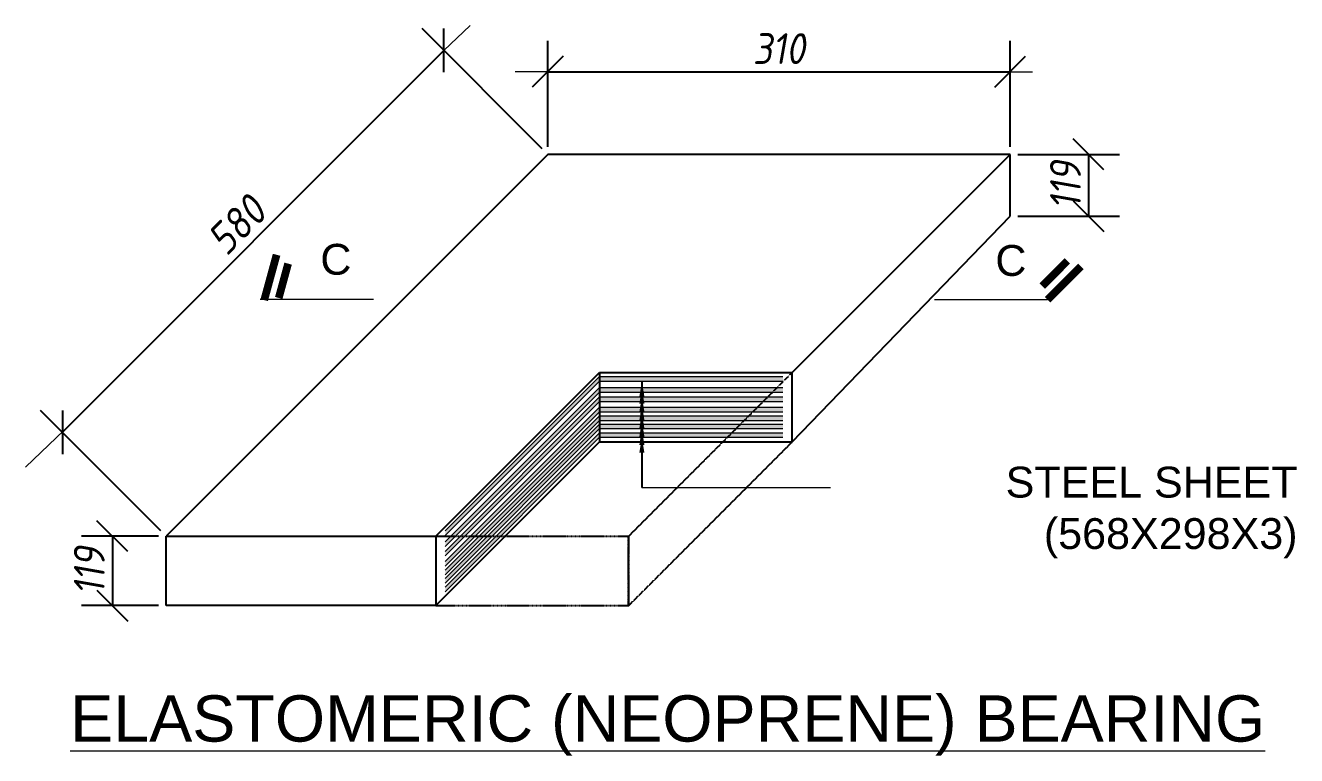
# Model space of a CAD drawing. Header units: millimetres. Extents: x 1231188 to 3899118, y -5478610 to -489530.
# Drawn here: x 3869366 to 3870191, y -2822847 to -2822374 of the extents above; entities that cross this region are included whole.
import ezdxf

# ---------------------------------------------------------------- set-up
doc = ezdxf.new("R2010")
doc.units = ezdxf.units.MM
doc.header["$LTSCALE"] = 25
doc.header["$MEASUREMENT"] = 0
doc.header["$PDMODE"] = 3
doc.linetypes.add('HIDDEN', pattern=[0.375, 0.25, -0.125])
doc.layers.get('0').update_dxf_attribs({"lineweight": 13})
doc.layers.get('Defpoints').update_dxf_attribs({"color": 230, "lineweight": 9})
doc.layers.add('Bearing  peat', color=6, linetype='Continuous')
for name, color, linetype, lineweight in [('DIM', 8, 'Continuous', 13), ('Dimision', 5, 'Continuous', 13), ('Hatching', 253, 'Continuous', 5), ('text', 7, 'Continuous', 18)]:
    doc.layers.add(name, color=color, linetype=linetype, lineweight=lineweight)
doc.styles.add('AR', font='arial.ttf')
doc.styles.add('DIM', font='isocp3.shx', dxfattribs={"oblique": 10})
doc.styles.get("Standard").update_dxf_attribs({"font": 'swissl.ttf'})
doc.dimstyles.new('dim_10', dxfattribs={"dimtxt": 20, "dimasz": 20, "dimexe": 20, "dimexo": 5, "dimgap": 5, "dimtad": 1, "dimdec": 0, "dimzin": 0, "dimdsep": 46, "dimtxsty": 'DIM', "dimblk": 'OBLIQUE', "dimcen": 20, "dimclrd": 5, "dimclre": 5, "dimclrt": 7, "dimadec": 0, "dimazin": 0, "dimtfac": 1, "dimtdec": 0, "dimtmove": 1, "dimatfit": 3, "dimfxl": 10, "dimtolj": 1, "dimtzin": 0, "dimarcsym": 0})
doc.dimstyles.new('ISO-25', dxfattribs={"dimtxt": 200, "dimasz": 150, "dimexe": 120, "dimexo": 100, "dimgap": 80, "dimtad": 1, "dimdec": 0, "dimtxsty": 'Standard', "dimcen": 100, "dimclrd": 5, "dimclre": 5, "dimclrt": 2, "dimazin": 0, "dimtfac": 1, "dimtdec": 0, "dimtmove": 0, "dimatfit": 3, "dimfxl": 1, "dimarcsym": 0})

# ---------------------------------------------------------------- blocks, each defined once
blk = doc.blocks.new('_Oblique')
at = {"color": 0, "linetype": 'ByBlock', "lineweight": -2}
blk.add_line((-0.5, -0.5), (0.5, 0.5), dxfattribs=at)
blk = doc.blocks.new('*D335')
at = {"layer": 'Defpoints', "color": 0, "linetype": 'Continuous', "lineweight": -2, "ltscale": 250, "transparency": 16777216}
for p in [(3869457.78, -2822704.69), (3869422.84, -2822749.69), (3869457.78, -2822749.69)]:
    blk.add_point(p, dxfattribs=at)
at = {"layer": 'DIM', "color": 5, "linetype": 'Continuous', "lineweight": -2, "ltscale": 250, "transparency": 16777216}
for p, q in [((3869452.78, -2822704.69), (3869402.84, -2822704.69)), ((3869422.84, -2822704.69), (3869422.84, -2822749.69)), ((3869452.78, -2822749.69), (3869402.84, -2822749.69))]:
    blk.add_line(p, q, dxfattribs=at)
at = {"layer": 'DIM', "color": 5, "linetype": 'Continuous', "lineweight": -2, "ltscale": 250, "transparency": 16777216, "xscale": 20, "yscale": 20, "zscale": 20}
for p, rotation in [((3869422.84, -2822704.69), 90), ((3869422.84, -2822749.69), 270)]:
    blk.add_blockref('_Oblique', p, dxfattribs=dict(at, rotation=rotation))
at = {"layer": 'DIM', "color": 7, "linetype": 'Continuous', "ltscale": 250, "transparency": 16777216, "insert": (3869407.84, -2822727.19), "char_height": 20, "attachment_point": 5, "rotation": 90, "style": 'DIM'}
blk.add_mtext('\\A1;119', dxfattribs=at)
blk = doc.blocks.new('*D336')
at = {"layer": 'Defpoints', "color": 0, "linetype": 'Continuous', "lineweight": -2, "ltscale": 250, "transparency": 16777216}
for p in [(3870005.27, -2822457.21), (3870005.27, -2822497.21), (3870056.18, -2822497.21)]:
    blk.add_point(p, dxfattribs=at)
at = {"layer": 'DIM', "color": 5, "linetype": 'Continuous', "lineweight": -2, "ltscale": 250, "transparency": 16777216}
for p, q in [((3870010.27, -2822457.21), (3870076.18, -2822457.21)), ((3870056.18, -2822457.21), (3870056.18, -2822497.21)), ((3870010.27, -2822497.21), (3870076.18, -2822497.21))]:
    blk.add_line(p, q, dxfattribs=at)
at = {"layer": 'DIM', "color": 5, "linetype": 'Continuous', "lineweight": -2, "ltscale": 250, "transparency": 16777216, "xscale": 20, "yscale": 20, "zscale": 20}
for p, rotation in [((3870056.18, -2822457.21), 90), ((3870056.18, -2822497.21), 270)]:
    blk.add_blockref('_Oblique', p, dxfattribs=dict(at, rotation=rotation))
at = {"layer": 'DIM', "color": 7, "linetype": 'Continuous', "ltscale": 250, "transparency": 16777216, "insert": (3870041.18, -2822477.21), "char_height": 20, "attachment_point": 5, "rotation": 90, "style": 'DIM'}
blk.add_mtext('\\A1;119', dxfattribs=at)
blk = doc.blocks.new('*D337')
at = {"layer": 'Defpoints', "color": 0, "linetype": 'Continuous', "lineweight": -2, "ltscale": 250, "transparency": 16777216}
for p in [(3869705.27, -2822457.21), (3869390.39, -2822637.31), (3869457.78, -2822704.69)]:
    blk.add_point(p, dxfattribs=at)
at = {"layer": 'DIM', "color": 5, "linetype": 'Continuous', "lineweight": -2, "ltscale": 250, "transparency": 16777216}
for p, q in [((3869701.73, -2822453.67), (3869623.74, -2822375.68)), ((3869637.88, -2822389.82), (3869390.39, -2822637.31)), ((3869454.24, -2822701.16), (3869376.25, -2822623.16))]:
    blk.add_line(p, q, dxfattribs=at)
at = {"layer": 'DIM', "color": 5, "linetype": 'Continuous', "lineweight": -2, "ltscale": 250, "transparency": 16777216, "xscale": 20, "yscale": 20, "zscale": 20}
for p, rotation in [((3869637.88, -2822389.82), 45.00000000005387), ((3869390.39, -2822637.31), 225.0000000000539)]:
    blk.add_blockref('_Oblique', p, dxfattribs=dict(at, rotation=rotation))
at = {"layer": 'DIM', "color": 7, "linetype": 'Continuous', "ltscale": 250, "transparency": 16777216, "insert": (3869503.53, -2822502.95), "char_height": 20, "attachment_point": 5, "rotation": 45, "style": 'DIM'}
blk.add_mtext('\\A1;580', dxfattribs=at)
blk = doc.blocks.new('*D338')
at = {"layer": 'Defpoints', "color": 0, "linetype": 'Continuous', "lineweight": -2, "ltscale": 250, "transparency": 16777216}
for p in [(3870005.27, -2822403.62), (3869705.27, -2822457.21), (3870005.27, -2822457.21)]:
    blk.add_point(p, dxfattribs=at)
at = {"layer": 'DIM', "color": 5, "linetype": 'Continuous', "lineweight": -2, "ltscale": 250, "transparency": 16777216}
for p, q in [((3869705.27, -2822452.21), (3869705.27, -2822383.62)), ((3870005.27, -2822452.21), (3870005.27, -2822383.62)), ((3869705.27, -2822403.62), (3870005.27, -2822403.62))]:
    blk.add_line(p, q, dxfattribs=at)
at = {"layer": 'DIM', "color": 5, "linetype": 'Continuous', "lineweight": -2, "ltscale": 250, "transparency": 16777216, "xscale": 20, "yscale": 20, "zscale": 20, "rotation": 180}
blk.add_blockref('_Oblique', (3869705.27, -2822403.62), dxfattribs=at)
at = {"layer": 'DIM', "color": 5, "linetype": 'Continuous', "lineweight": -2, "ltscale": 250, "transparency": 16777216, "xscale": 20, "yscale": 20, "zscale": 20}
blk.add_blockref('_Oblique', (3870005.27, -2822403.62), dxfattribs=at)
at = {"layer": 'DIM', "color": 7, "linetype": 'Continuous', "ltscale": 250, "transparency": 16777216, "insert": (3869855.27, -2822388.62), "char_height": 20, "attachment_point": 5, "style": 'DIM'}
blk.add_mtext('\\A1;310', dxfattribs=at)

msp = doc.modelspace()

# ---------------------------------------------------------------- hatches: boundary and pattern name
at = {"layer": 'Hatching', "linetype": 'Continuous', "ltscale": 0.1}
h = msp.add_hatch(color=256, dxfattribs=at)
h.paths.add_polyline_path([(3869854.84482, -2822604.2437), (3869857.84482, -2822601.2437), (3869738.84482, -2822601.2437), (3869638.7788, -2822701.30972), (3869641.77294, -2822701.30972), (3869738.77575, -2822604.2437)])
h.paths.add_polyline_path([(3869857.84482, -2822601.2437), (3869854.84482, -2822604.2437), (3869857.84482, -2822604.2437)], flags=17)
h.paths.add_polyline_path([(3869641.77294, -2822701.30972), (3869638.7788, -2822701.30972), (3869638.7788, -2822704.30581)])
h = msp.add_hatch(color=256, dxfattribs=at)
h.paths.add_polyline_path([(3869738.84482, -2822608.31355), (3869668.7788, -2822678.37957), (3869671.7788, -2822678.37957), (3869738.84482, -2822611.31355), (3869824.84482, -2822611.31355), (3869827.84482, -2822608.31355)])
h.paths.add_polyline_path([(3869857.84482, -2822611.31355), (3869857.84482, -2822608.31355), (3869827.84482, -2822608.31355), (3869824.84482, -2822611.31355)])
h.paths.add_polyline_path([(3869671.7788, -2822678.37957), (3869668.7788, -2822678.37957), (3869638.7788, -2822708.37957), (3869638.7788, -2822711.37957)])
h = msp.add_hatch(color=256, dxfattribs=at)
h.paths.add_polyline_path([(3869738.84482, -2822614.44496), (3869668.7788, -2822684.51097), (3869671.7788, -2822684.51097), (3869738.84482, -2822617.44496), (3869824.84482, -2822617.44496), (3869827.84482, -2822614.44496)])
h.paths.add_polyline_path([(3869857.84482, -2822617.44496), (3869857.84482, -2822614.44496), (3869827.84482, -2822614.44496), (3869824.84482, -2822617.44496)])
h.paths.add_polyline_path([(3869671.7788, -2822684.51097), (3869668.7788, -2822684.51097), (3869638.7788, -2822714.51097), (3869638.7788, -2822717.51097)])
h = msp.add_hatch(color=256, dxfattribs=at)
h.paths.add_polyline_path([(3869738.84482, -2822621.12652), (3869668.7788, -2822691.19254), (3869671.7788, -2822691.19254), (3869738.84482, -2822624.12652), (3869824.84482, -2822624.12652), (3869827.84482, -2822621.12652)])
h.paths.add_polyline_path([(3869857.84482, -2822624.12652), (3869857.84482, -2822621.12652), (3869827.84482, -2822621.12652), (3869824.84482, -2822624.12652)])
h.paths.add_polyline_path([(3869671.7788, -2822691.19254), (3869668.7788, -2822691.19254), (3869638.7788, -2822721.19254), (3869638.7788, -2822724.19254)])
h = msp.add_hatch(color=256, dxfattribs=at)
h.paths.add_polyline_path([(3869738.84482, -2822626.63326), (3869668.7788, -2822696.69928), (3869671.7788, -2822696.69928), (3869738.84482, -2822629.63326), (3869824.84482, -2822629.63326), (3869827.84482, -2822626.63326)])
h.paths.add_polyline_path([(3869857.84482, -2822629.63326), (3869857.84482, -2822626.63326), (3869827.84482, -2822626.63326), (3869824.84482, -2822629.63326)])
h.paths.add_polyline_path([(3869671.7788, -2822696.69928), (3869668.7788, -2822696.69928), (3869638.7788, -2822726.69928), (3869638.7788, -2822729.69928)])
h = msp.add_hatch(color=256, dxfattribs=at)
h.paths.add_polyline_path([(3869738.84482, -2822631.97355), (3869668.7788, -2822702.03957), (3869671.7788, -2822702.03957), (3869738.84482, -2822634.97355), (3869824.84482, -2822634.97355), (3869827.84482, -2822631.97355)])
h.paths.add_polyline_path([(3869857.84482, -2822634.97355), (3869857.84482, -2822631.97355), (3869827.84482, -2822631.97355), (3869824.84482, -2822634.97355)])
h.paths.add_polyline_path([(3869671.7788, -2822702.03957), (3869668.7788, -2822702.03957), (3869638.7788, -2822732.03957), (3869638.7788, -2822735.03957)])
h = msp.add_hatch(color=256, dxfattribs=at)
h.paths.add_polyline_path([(3869738.84482, -2822637.5887), (3869668.7788, -2822707.65471), (3869671.7788, -2822707.65471), (3869738.84482, -2822640.5887), (3869824.84482, -2822640.5887), (3869827.84482, -2822637.5887)])
h.paths.add_polyline_path([(3869857.84482, -2822640.5887), (3869857.84482, -2822637.5887), (3869827.84482, -2822637.5887), (3869824.84482, -2822640.5887)])
h.paths.add_polyline_path([(3869671.7788, -2822707.65471), (3869668.7788, -2822707.65471), (3869638.7788, -2822737.65471), (3869638.7788, -2822740.65471)])

# ---------------------------------------------------------------- linework, layer by layer
at = {"layer": 'Bearing  peat'}
for p, q in [((3869705.26618, -2822457.20516), (3869457.7788, -2822704.69254)), ((3870005.26618, -2822457.20516), (3869705.26618, -2822457.20516)), ((3869863.84482, -2822598.62652), (3870005.26618, -2822457.20516)), ((3870005.26618, -2822497.20516), (3870005.26618, -2822457.20516)), ((3869863.84482, -2822643.62652), (3870005.26618, -2822497.20516)), ((3869738.84482, -2822598.62652), (3869863.84482, -2822598.62652)), ((3869863.84482, -2822643.62652), (3869863.84482, -2822598.62652)), ((3869632.7788, -2822749.62347), (3869738.77575, -2822643.62652)), ((3869738.77575, -2822643.62652), (3869863.84482, -2822643.62652)), ((3869457.7788, -2822749.69254), (3869457.7788, -2822704.69254)), ((3869457.7788, -2822704.69254), (3869632.7788, -2822704.69254)), ((3869632.7788, -2822704.69254), (3869632.7788, -2822749.69254)), ((3869632.7788, -2822749.69254), (3869457.7788, -2822749.69254))]:
    msp.add_line(p, q, dxfattribs=at)
at = {"layer": 'Bearing  peat', "linetype": 'Continuous'}
for p, q in [((3869632.7788, -2822704.69254), (3869738.84482, -2822598.62652)), ((3869738.84482, -2822598.62652), (3869738.84482, -2822643.62652))]:
    msp.add_line(p, q, dxfattribs=at)
at = {"layer": 'Bearing  peat', "linetype": 'HIDDEN', "ltscale": 0.03}
for p, q in [((3869757.7788, -2822704.69254), (3869863.84482, -2822598.62652)), ((3869757.7788, -2822749.69254), (3869863.84482, -2822643.62652)), ((3869632.7788, -2822704.69254), (3869757.7788, -2822704.69254)), ((3869757.7788, -2822704.69254), (3869757.7788, -2822749.69254)), ((3869757.7788, -2822749.69254), (3869757.7788, -2822704.69254)), ((3869632.7788, -2822749.69254), (3869757.7788, -2822749.69254))]:
    msp.add_line(p, q, dxfattribs=at)
at = {"layer": 'Dimision', "linetype": 'Continuous', "lineweight": 0}
for p, q in [((3869637.87891, -2822389.8179), (3869655.05825, -2822373.61104)), ((3869705.26618, -2822403.6167), (3869684.17628, -2822403.6167)), ((3869391.63125, -2822636.07011), (3869366.40309, -2822659.91278))]:
    msp.add_line(p, q, dxfattribs=at)
at = {"layer": 'Dimision', "linetype": 'Continuous'}
msp.add_line((3870005.26618, -2822403.6167), (3870019.90682, -2822403.6167), dxfattribs=at)
at = {"layer": 'Hatching', "linetype": 'Continuous'}
for p, q in [((3869638.7788, -2822701.30972), (3869738.84482, -2822601.2437)), ((3869638.7788, -2822704.30581), (3869738.77575, -2822604.2437)), ((3869738.77575, -2822601.2437), (3869857.84482, -2822601.2437)), ((3869738.77575, -2822604.2437), (3869857.84482, -2822604.2437)), ((3869638.7788, -2822708.37957), (3869738.84482, -2822608.31355)), ((3869638.7788, -2822711.37957), (3869738.84482, -2822611.31355)), ((3869738.84482, -2822608.31355), (3869857.84482, -2822608.31355)), ((3869738.84482, -2822611.31355), (3869857.84482, -2822611.31355)), ((3869638.7788, -2822714.51097), (3869738.84482, -2822614.44496)), ((3869638.7788, -2822717.51097), (3869738.84482, -2822617.44496)), ((3869638.7788, -2822721.19254), (3869738.84482, -2822621.12652)), ((3869738.84482, -2822614.44496), (3869857.84482, -2822614.44496)), ((3869738.84482, -2822617.44496), (3869857.84482, -2822617.44496)), ((3869738.84482, -2822621.12652), (3869857.84482, -2822621.12652)), ((3869638.7788, -2822724.19254), (3869738.84482, -2822624.12652)), ((3869638.7788, -2822726.69928), (3869738.84482, -2822626.63326)), ((3869638.7788, -2822729.69928), (3869738.84482, -2822629.63326)), ((3869738.84482, -2822624.12652), (3869857.84482, -2822624.12652)), ((3869738.84482, -2822626.63326), (3869857.84482, -2822626.63326)), ((3869738.84482, -2822629.63326), (3869857.84482, -2822629.63326)), ((3869638.7788, -2822732.03957), (3869738.84482, -2822631.97355)), ((3869638.7788, -2822735.03957), (3869738.84482, -2822634.97355)), ((3869638.7788, -2822737.65471), (3869738.84482, -2822637.5887)), ((3869738.84482, -2822631.97355), (3869857.84482, -2822631.97355)), ((3869738.84482, -2822634.97355), (3869857.84482, -2822634.97355)), ((3869738.84482, -2822637.5887), (3869857.84482, -2822637.5887)), ((3869638.7788, -2822740.65471), (3869738.84482, -2822640.5887)), ((3869738.84482, -2822640.5887), (3869857.84482, -2822640.5887))]:
    msp.add_line(p, q, dxfattribs=at)
at = {"layer": 'text'}
for p, q in [((3869592.30793, -2822551.36337), (3869518.81363, -2822551.36337)), ((3869956.10797, -2822551.36337), (3870029.60227, -2822551.36337))]:
    msp.add_line(p, q, dxfattribs=at)
at = {"layer": 'text', "color": 5, "linetype": 'Continuous', "ltscale": 3}
for p, q in [((3869766.35879, -2822643.62652), (3869766.35879, -2822673.2003)), ((3869766.35879, -2822673.2003), (3869888.79688, -2822673.2003))]:
    msp.add_line(p, q, dxfattribs=at)
at = {"layer": 'text', "const_width": 5}
for points in [[(3869521.33519, -2822551.64408), (3869529.3563, -2822522.27586)], [(3869530.76046, -2822550.25997), (3869536.83785, -2822528.00847)], [(3870026.13102, -2822542.49196), (3870042.44151, -2822526.18147)], [(3870029.60227, -2822551.36337), (3870051.12935, -2822529.83629)]]:
    msp.add_lwpolyline(points, dxfattribs=at)

# ---------------------------------------------------------------- texts
at = {"layer": 'text', "style": 'AR'}
for s, insert, char_height, width, attachment_point in [('C', (3869557.74465, -2822515.20786), 20, 993.1372549, 1), ('C', (3869995.69038, -2822515.95058), 20, 993.1372549, 1), ('\\pt33.334,800;STEEL SHEET\\P(568X298X3)', (3870191.77428, -2822659.64912), 20, 289.8715305, 3), ('{\\LELASTOMERIC (NEOPRENE) BEARING}', (3869395.44826, -2822807.86149), 30, 795.0419596, 1)]:
    msp.add_mtext(s, dxfattribs=dict(at, insert=insert, char_height=char_height, width=width, attachment_point=attachment_point))

# ---------------------------------------------------------------- dimensions: what is measured, and where the dimension line sits
at = {"layer": 'DIM', "linetype": 'Continuous', "ltscale": 250}
for p1, p2, distance, text, picture, middle in [((3869705.26618, -2822457.20516), (3869457.7788, -2822704.69254), -95.29999, '580', '*D337', (3869503.52862, -2822502.95498)), ((3869705.26618, -2822457.20516), (3870005.26618, -2822457.20516), 53.58846, '310', '*D338', (3869855.26618, -2822388.6167)), ((3870005.26618, -2822457.20516), (3870005.26618, -2822497.20516), 50.9118, '119', '*D336', (3870041.17798, -2822477.20516)), ((3869457.7788, -2822704.69254), (3869457.7788, -2822749.69254), -34.94301, '119', '*D335', (3869407.8358, -2822727.19254))]:
    dim = msp.add_aligned_dim(p1=p1, p2=p2, distance=distance, text=text, dimstyle='dim_10', dxfattribs=at)
    dim.commit()
    dim.dimension.update_dxf_attribs({"geometry": picture, "text_midpoint": middle})

# ---------------------------------------------------------------- leaders
at = {"layer": 'text', "color": 5, "linetype": 'Continuous', "ltscale": 3}
for points in [[(3869766.35879, -2822604.2437), (3869766.35879, -2822647.33054)], [(3869766.35879, -2822608.82671), (3869766.35879, -2822651.91355)], [(3869766.35879, -2822614.12966), (3869766.35879, -2822657.21651)], [(3869766.35879, -2822619.50858), (3869766.35879, -2822662.59543)], [(3869766.35879, -2822624.86154), (3869766.35879, -2822667.94838)], [(3869766.35879, -2822630.11345), (3869766.35879, -2822673.2003)], [(3869766.35879, -2822635.48081), (3869766.35879, -2822673.2003)], [(3869766.35879, -2822640.5887), (3869766.35879, -2822673.2003)]]:
    msp.add_leader(points, dimstyle='ISO-25', override={"dimasz": 10, "dimtad": 0}, dxfattribs=at)

doc.saveas('drawing.dxf')
